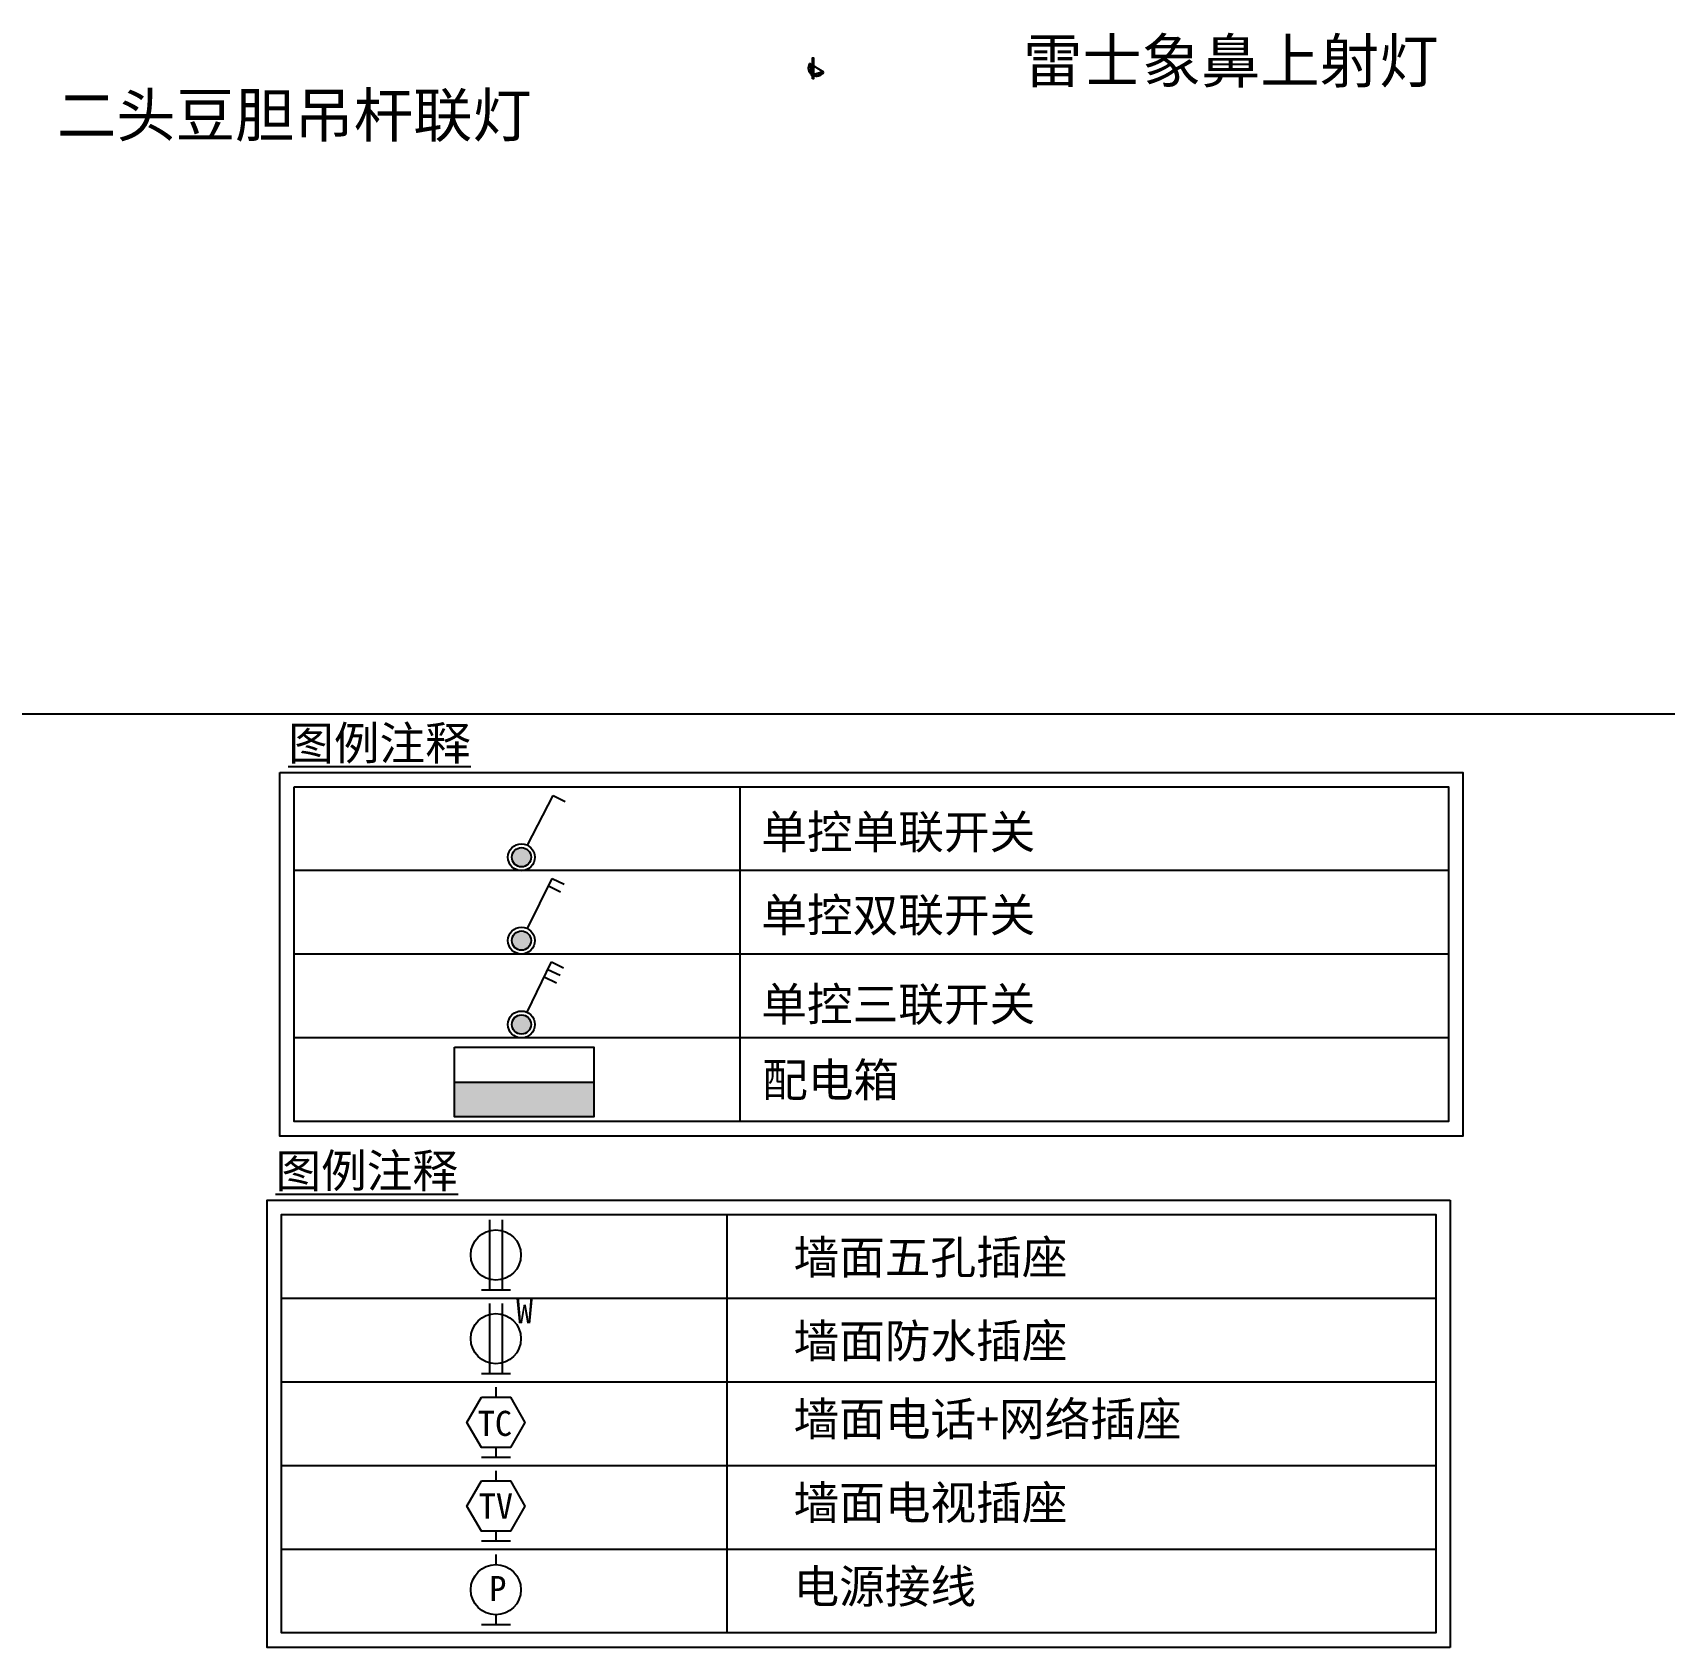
# Model space of a CAD drawing. Header units: millimetres. Extents: x 14385 to 129787, y 107826 to 186798.
# Drawn here: x 111592 to 121342, y 166076 to 175724 of the extents above; entities that cross this region are included whole.
import ezdxf
from ezdxf.enums import TextEntityAlignment as Align

# ---------------------------------------------------------------- set-up
doc = ezdxf.new("R2010")
doc.units = ezdxf.units.MM
doc.header["$LTSCALE"] = 1000
for name, color, linetype in [('EM-ELEC', 61, 'Continuous'), ('FF-TEXT', 50, 'Continuous'), ('RC-FIN', 30, 'Continuous'), ('SHEET', 7, 'Continuous')]:
    doc.layers.add(name, color=color, linetype=linetype)
doc.styles.add('STO', font='')
doc.styles.add('雅黑', font='simhei.ttf')
doc.styles.add('黑体', font='simhei.ttf', dxfattribs={"width": 0.8})
doc.styles.get('STO').set_extended_font_data('SimSun')

# ---------------------------------------------------------------- blocks, each defined once
blk = doc.blocks.new('*U842')
blk.add_hatch(color=256).paths.add_polyline_path([(0.349, 0.488, 1), (-0.349, 0.488, 1)])
for p, q in [((0, 0.977), (0, 3)), ((0, 3), (0.488, 3))]:
    blk.add_line(p, q)
for radius in [0.488, 0.349]:
    blk.add_circle((0, 0.488), radius)
blk = doc.blocks.new('*U840')
blk.add_hatch(color=256).paths.add_polyline_path([(0.349, 0.488, 1), (-0.349, 0.488, 1)])
for p, q in [((0, 0.977), (0, 3)), ((0, 3), (0.488, 3)), ((0, 2.7), (0.488, 2.7))]:
    blk.add_line(p, q)
for radius in [0.488, 0.349]:
    blk.add_circle((0, 0.488), radius)
blk = doc.blocks.new('*U841')
blk.add_hatch(color=256).paths.add_polyline_path([(0.349, 0.488, 1), (-0.349, 0.488, 1)])
for p, q in [((0, 0.977), (0, 3)), ((0, 3), (0.488, 3)), ((0, 2.7), (0.488, 2.7)), ((0, 2.4), (0.488, 2.4))]:
    blk.add_line(p, q)
for radius in [0.488, 0.349]:
    blk.add_circle((0, 0.488), radius)
blk = doc.blocks.new('A$C71A108C6')
at = {"ltscale": 20}
blk.add_hatch(color=256, dxfattribs=at).paths.add_polyline_path([(0, 2.084), (0, 0), (8.337, 0), (8.337, 2.084)])
blk.add_line((0, 2.084), (8.337, 2.084), dxfattribs=at)
blk.add_lwpolyline([(0, 4.168), (8.337, 4.168), (8.337, 0), (0, 0)], close=True)
blk = doc.blocks.new('*U843')
for p, q in [((-0.25, 2.9), (-0.25, 0.1)), ((0.25, 2.9), (0.25, 0.1)), ((0.577, 0.1), (-0.577, 0.1))]:
    blk.add_line(p, q)
blk.add_circle((0, 1.5), 1)
blk = doc.blocks.new('*U844')
for p, q in [((0, 2.9), (0, 2.5)), ((0.577, 0.1), (-0.577, 0.1)), ((0, 0.5), (0, 0.1))]:
    blk.add_line(p, q)
blk.add_lwpolyline([(-0.577, 2.5), (0.577, 2.5), (1.155, 1.5), (0.577, 0.5), (-0.577, 0.5), (-1.155, 1.5)], close=True)
at = {"style": '雅黑'}
blk.add_text('TC', height=1, dxfattribs=at).set_placement((-0.718, 0.959))
blk = doc.blocks.new('*U845')
for p, q in [((-0.25, 2.9), (-0.25, 0.1)), ((0.25, 2.9), (0.25, 0.1)), ((0.577, 0.1), (-0.577, 0.1))]:
    blk.add_line(p, q)
blk.add_circle((0, 1.5), 1)
at = {"style": '雅黑'}
blk.add_text('W', height=1, dxfattribs=at).set_placement((0.804, 2.116))
blk = doc.blocks.new('*U846')
for p, q in [((0, 2.9), (0, 2.5)), ((0.577, 0.1), (-0.577, 0.1)), ((0, 0.5), (0, 0.1))]:
    blk.add_line(p, q)
blk.add_lwpolyline([(-0.577, 2.5), (0.577, 2.5), (1.155, 1.5), (0.577, 0.5), (-0.577, 0.5), (-1.155, 1.5)], close=True)
at = {"style": '雅黑', "flags": 8}
blk.add_attdef('TV', text='', height=1, dxfattribs=at).set_placement((0, 1.5), align=Align.MIDDLE_CENTER)
blk = doc.blocks.new('*U847')
for p, q in [((0, 2.9), (0, 2.5)), ((0.577, 0.1), (-0.577, 0.1)), ((0, 0.5), (0, 0.1))]:
    blk.add_line(p, q)
blk.add_circle((0, 1.5), 1)
at = {"style": '雅黑'}
blk.add_text('P', height=1, dxfattribs=at).set_placement((-0.26, 1.047))

msp = doc.modelspace()

# ---------------------------------------------------------------- linework, layer by layer
at = {"color": 1}
msp.add_line((80368.9, 171654.3), (129786.9, 171654.3), dxfattribs=at)
at = {"layer": 'RC-FIN'}
for p, q in [((116319.1, 175487.7), (116233.3, 175539.2)), ((116252.7, 175474.2), (116238.7, 175536)), ((116252.7, 175474.2), (116313.7, 175490.9))]:
    msp.add_line(p, q, dxfattribs=at)
msp.add_lwpolyline([(116251.6, 175447.5), (116251.6, 175572.5), (116256.8, 175572.5), (116256.8, 175447.5)], close=True, dxfattribs=at)
msp.add_lwpolyline([(116255.7, 175475), (116249.8, 175465.1), (116245.9, 175467.4), (116251.9, 175477.3)], dxfattribs=at)
for radius, start, end in [(50, 149.02417, 236.46425), (43.8, 149.02417, 236.51238), (50, 241.58409, 329.02417), (43.8, 241.53596, 329.02417)]:
    msp.add_arc((116276.2, 175513.4), radius, start, end, dxfattribs=at)
at = {"layer": 'SHEET', "color": 1}
for p, q in [((115817.1, 171217.2), (115817.1, 169217.2)), ((120051.8, 170717.2), (113155, 170717.2)), ((120051.8, 170217.2), (113155, 170217.2)), ((120051.8, 169717.2), (113155, 169717.2)), ((120061.5, 168748.5), (120061.5, 166076.1)), ((115740.6, 168662.3), (115740.6, 166662.3)), ((113078.5, 168162.3), (119975.3, 168162.3)), ((113078.5, 167662.3), (119975.3, 167662.3)), ((113078.5, 167162.3), (119975.3, 167162.3)), ((113078.5, 166662.3), (119975.3, 166662.3)), ((113078.5, 166662.3), (119975.3, 166662.3)), ((115740.6, 166662.3), (115740.6, 166162.3))]:
    msp.add_line(p, q, dxfattribs=at)
for points in [[(113068.8, 171303.4), (120138, 171303.4), (120138, 169131), (113068.8, 169131)], [(113155, 171217.2), (120051.8, 171217.2), (120051.8, 169217.2), (113155, 169217.2)]]:
    msp.add_lwpolyline(points, close=True, dxfattribs=at)
for points in [[(120061.5, 166076.1), (112992.2, 166076.1), (112992.2, 168748.5), (120061.5, 168748.5)], [(113078.5, 166662.3), (113078.5, 168662.3), (119975.3, 168662.3), (119975.3, 166662.3)], [(119975.3, 166662.3), (119975.3, 166162.3), (113078.5, 166162.3), (113078.5, 166662.3)]]:
    msp.add_lwpolyline(points, dxfattribs=at)

# ---------------------------------------------------------------- block references
at = {"layer": 'EM-ELEC', "xscale": 165, "yscale": 165, "zscale": 165}
for name, p, rotation in [('*U842', (114475.9, 170725.3), 332.9026873054937), ('*U840', (114476.9, 170226.9), 333.7161749454099), ('*U841', (114477.7, 169725.1), 334.3675251193219)]:
    msp.add_blockref(name, p, dxfattribs=dict(at, rotation=rotation))
at = {"layer": 'EM-ELEC', "xscale": 100, "yscale": 100, "zscale": 100}
msp.add_blockref('A$C71A108C6', (114112.3, 169245.3), dxfattribs=at)
at = {"layer": 'FF-TEXT', "xscale": 149.9999999984208, "yscale": 149.9999999984208, "zscale": 149.9999999984208}
for name, p in [('*U843', (114359.7, 168195.5)), ('*U845', (114359.7, 167695.5)), ('*U844', (114359.7, 167195.5)), ('*U847', (114359.7, 166195.5))]:
    msp.add_blockref(name, p, dxfattribs=at)
msp.add_blockref('*U846', (114359.7, 166695.5), dxfattribs=at).add_auto_attribs({'TV': 'TV'})

# ---------------------------------------------------------------- texts
at = {"style": '黑体'}
for s, p in [('单控单联开关', (115945.6, 170948)), ('单控双联开关', (115945.6, 170451.5)), ('单控三联开关', (115945.6, 169918.9)), ('配电箱', (115950.6, 169466.4))]:
    msp.add_text(s, height=200, dxfattribs=at).set_placement(p, align=Align.MIDDLE_LEFT)
at = {"color": 50, "char_height": 200, "width": 1481.593, "attachment_point": 1, "style": '雅黑'}
for insert in [(113118.9, 171578.4), (113042.4, 169023.6)]:
    msp.add_mtext('{\\fSimHei|b0|i0|c134|p2;\\L图例注释}', dxfattribs=dict(at, insert=insert))
at = {"layer": 'FF-TEXT', "style": '黑体'}
for s, p in [('墙面五孔插座', (116138.2, 168407.2)), ('墙面防水插座', (116138.2, 167907.2)), ('墙面电话+网络插座', (116138.2, 167440.4)), ('墙面电视插座', (116138.2, 166940.4)), ('电源接线', (116138.2, 166440.4))]:
    msp.add_text(s, height=200, dxfattribs=at).set_placement(p, align=Align.MIDDLE_LEFT)
at = {"layer": 'RC-FIN', "style": 'STO'}
for s, p in [('雷士象鼻上射灯', (117509.6, 175424.5)), ('二头豆胆吊杆联灯', (111737.3, 175101.3))]:
    msp.add_text(s, height=260, dxfattribs=at).set_placement(p)

doc.saveas('drawing.dxf')
